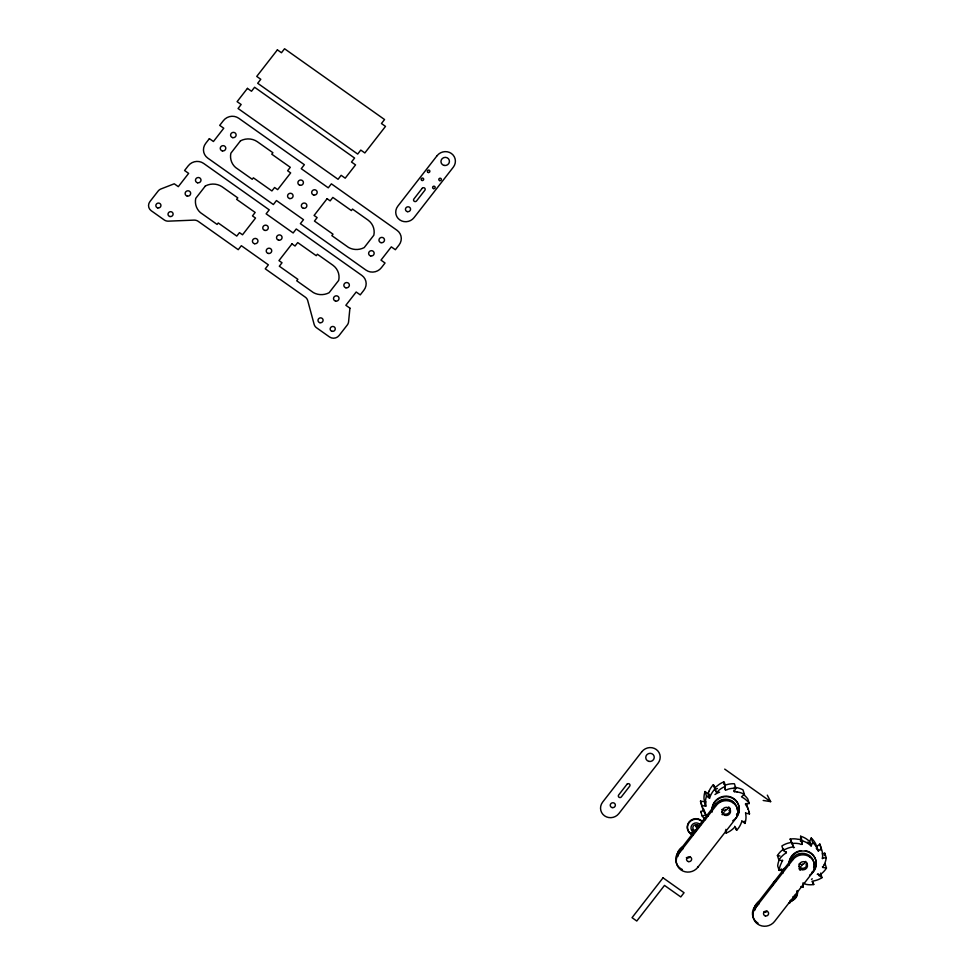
<?xml version="1.0" encoding="UTF-8"?>
<svg xmlns="http://www.w3.org/2000/svg" width="975" height="975" viewBox="0 0 975 975"><rect width="100%" height="100%" fill="white"/><g stroke="black" fill="none" stroke-linecap="round" stroke-linejoin="round"><path stroke-width="1.46" d="M682.329 869.529A12.102 11.542 -18.2 0 1 678.21 852.26L693.067 833.162L693.054 835.283L692.555 830.481L693.274 829.567A3.266 3.108 -18.2 0 0 694.017 831.236M782.523 860.182L781.328 863.131A21.389 20.39 -18.2 0 0 779.159 870.431L782.901 869.42L782.767 872.15A21.389 20.39 -18.2 0 0 782.791 873.429M824.314 864.593A21.389 20.39 -18.2 0 0 824.996 863.557L826.459 868.055L822.693 867.421L824.046 864.971A21.389 20.39 -18.2 0 0 826.215 857.683L824.728 853.186L822.242 853.856M704.279 801.743L700.513 801.084L701.988 805.582L705.766 806.24L704.023 799.025A21.389 20.39 -18.2 0 1 705.023 791.529L708.082 793.711L709.556 798.196L710.556 795.612A21.389 20.39 -18.2 0 1 714.833 789.177L713.359 784.692A21.389 20.39 -18.2 0 0 709.081 791.115M705.766 806.24L705.51 803.522A21.389 20.39 -18.2 0 1 706.497 796.027L705.035 791.529M745.546 812.723L745.96 815.941A21.401 20.39 -18.2 0 1 744.961 823.436L741.78 820.865M709.081 791.115L708.082 793.711M809.628 841.449L807.495 839.694A21.389 20.39 -18.2 0 0 800.633 836.245L802.108 840.743A21.389 20.39 -18.2 0 1 808.97 844.192L811.102 845.934L809.628 841.449L811.212 838.025A21.389 20.39 -18.2 0 1 815.746 844.033L818.342 851.029L821.291 848.567L819.817 844.07L816.867 846.532M811.102 845.934L812.699 842.522L811.212 838.025M737.1 791.956L734.273 791.663L735.881 788.263L734.407 783.766A21.389 20.39 -18.2 0 0 726.619 784.704L725.363 785.119M786.13 851.699L786.301 852.796L784.119 854.295A21.389 20.39 -18.2 0 0 778.903 860.047L777.428 855.562A21.389 20.39 -18.2 0 1 782.645 849.798L783.705 849.018M802.925 882.911L805.911 884.325A21.401 20.39 -18.2 0 0 813.735 884.532L811.98 881.278L814.783 880.717A21.401 20.39 -18.2 0 0 822.01 877.634L818.939 875.477L821.255 873.819A21.389 20.39 -18.2 0 0 826.471 868.055M693.274 829.567L694.285 832.638A3.266 3.108 -18.2 0 1 696.991 829.152L695.979 826.081L696.662 825.203L698.819 826.739M737.368 810.115A12.102 11.542 -18.2 0 0 715.747 804.009L698.258 826.483L699.246 827.312L696.662 825.203M692.518 834.905L698.722 826.934M678.697 853.734L716.235 805.484A12.102 11.542 -18.2 0 1 733.127 802.852A12.102 11.542 -18.2 0 1 735.382 819.037L697.844 867.287A12.102 11.542 -18.2 0 1 680.952 869.919A12.102 11.542 -18.2 0 1 678.697 853.734L678.21 852.26M724.766 811.261L725.802 809.945M758.075 923.179A12.102 11.542 -18.2 0 1 754.93 906.409L792.468 858.158A12.102 11.542 -18.2 0 1 813.638 867.774M755.418 907.883L792.955 859.633A12.102 11.542 -18.2 0 1 809.847 857.001A12.102 11.542 -18.2 0 1 812.102 873.198L774.564 921.448A12.102 11.542 -18.2 0 1 757.672 924.068A12.102 11.542 -18.2 0 1 755.418 907.883L754.93 906.409M801.718 865.581L802.754 864.264M741.914 821.267L740.902 823.851A21.389 20.39 -18.2 0 1 736.637 830.286L734.662 826.276M692.969 831.797L690.58 833.467M745.388 803.997L749.287 803.51A21.389 20.39 -18.2 0 0 743.852 798.245L741.475 796.794L744.437 794.357L742.962 789.86A21.389 20.39 -18.2 0 0 735.613 787.471L734.309 787.325M792.407 843.826L793.394 846.824L790.591 847.385A21.389 20.39 -18.2 0 0 783.364 850.468L781.889 845.971A21.389 20.39 -18.2 0 1 789.116 842.888L791.919 842.327L792.163 843.082M725.315 786.411A21.389 20.39 -18.2 0 0 718.624 790.493C716.113 795.624 713.286 787.02 717.149 785.996A21.389 20.39 -18.2 0 1 723.84 781.913C726.546 784.022 722.999 792.651 728.093 789.189A21.389 20.39 -18.2 0 1 735.881 788.251M734.906 827.019L732.847 828.969A21.389 20.39 -18.2 0 1 726.156 833.052L725.412 830.81M822.315 858.195L826.203 857.683M705.559 819.682A21.389 20.39 -18.2 0 1 702.171 815.965L700.696 811.468L704.438 810.481L702.975 808.165M702.171 815.965L705.912 814.966L704.45 812.662A21.401 20.39 -18.2 0 1 701.988 805.582M791.639 843.57A21.389 20.39 -18.2 0 1 799.463 843.777C804.412 846.897 801.584 838.305 797.977 839.28A21.389 20.39 -18.2 0 0 790.164 839.073L793.394 846.824M725.875 829.359L726.156 833.052M763.181 800.463L770.652 801.633L767.313 795.149M777.428 855.562L779.951 855.977M778.915 860.047L782.681 860.681M745.704 813.223L749.483 813.881L748.739 811.639M783.364 850.468L786.435 852.625M724.705 769.104L770.652 801.633M795.125 895.026L795.649 895.403L789.445 903.374L788.921 902.996M706.509 796.027L709.556 798.196M818.342 851.029L817.233 848.53A21.389 20.39 -18.2 0 0 812.699 842.51M790.164 839.085L791.334 841.254M713.359 784.692L715.089 787.946M714.833 789.177L716.564 792.443M822.449 866.665L822.693 867.421M820.536 873.137L822.01 877.634M818.537 874.234L818.939 875.477M809.36 855.526L809.847 857.001M811.773 872.174L812.102 873.198M812.992 882.277L813.735 884.532M792.468 858.158L792.955 859.633M793.54 896.476L793.918 897.622A3.266 3.108 -18.2 0 1 791.213 901.095L790.969 900.327M779.171 870.431L777.684 865.934A21.389 20.39 -18.2 0 1 779.293 859.816M749.287 803.51L747.813 799.013A21.389 20.39 -18.2 0 0 743.425 794.491M744.217 821.194L744.961 823.436M733.785 790.164L734.273 791.663M732.639 801.377L733.127 802.852M724.888 788.617L725.388 790.116M735.893 828.031L736.637 830.286M715.747 804.009L716.235 805.484M704.852 811.724L705.425 813.479M705.51 813.723L705.912 814.966M697.6 866.556L697.844 867.287M822.473 858.695L822.608 855.953A21.389 20.39 -18.2 0 0 821.303 848.567M745.558 804.497L747.008 806.8A21.389 20.39 -18.2 0 1 749.483 813.881M802.108 840.743L802.206 844.435M803.168 883.667L803.266 887.36A21.389 20.39 -18.2 0 1 800.902 886.531M800.633 836.245L800.731 839.95M723.84 781.913L723.889 784.388M806.569 862.351A4.266 4.071 -18.2 0 1 804.765 867.811A4.266 4.071 -18.2 0 1 799.086 866.422M800.378 870.261A6.642 6.338 -18.2 0 1 799.768 870.017M754.93 910.065A10.944 10.433 -18.2 0 1 759.086 903.788M754.041 909.76A10.944 10.433 -18.2 0 1 759.988 900.876M772.407 885.714A8.543 8.141 -18.2 0 1 775.466 880.632M773.333 883.935A8.543 8.141 -18.2 0 1 775.637 881.12M806.337 864.496A6.642 6.338 -18.2 0 1 805.898 864.935M800.975 866.69A6.642 6.338 -18.2 0 1 800.304 866.629M798.647 854.661A6.642 6.338 -18.2 0 1 799.914 854.185M805.728 861.376A4.448 4.241 -18.2 0 1 799.11 863.996M766.996 911.15A2.559 2.438 -18.2 0 1 763.681 912.088M790.079 900.693A8.543 8.141 -18.2 0 0 797.209 890.602A8.543 8.141 -18.2 0 1 790.25 901.193M793.297 896.476A5.131 4.887 -18.2 0 1 793.065 896.756M800.024 869.273A6.642 6.338 -18.2 0 1 798.903 868.762M781.865 872.723A21.389 20.39 -18.2 0 1 781.304 868.932M824.74 853.186A21.389 20.39 -18.2 0 1 824.338 855.611M819.817 844.07A21.389 20.39 -18.2 0 1 821.108 850.176M789.104 865.154A13.674 13.028 -18.2 0 1 799.793 851.346A13.674 13.028 -18.2 0 1 815.368 858.938A13.674 13.028 -18.2 0 1 809.579 875.148M800.451 841.425A18.976 18.086 -18.2 0 1 803.156 841.437M807.373 842.217A18.976 18.086 -18.2 0 1 810.664 843.57M816.294 848.201A18.976 18.086 -18.2 0 1 817.367 849.713M817.879 873.722A18.976 18.086 -18.2 0 1 817.318 874.453M812.297 878.841A18.976 18.086 -18.2 0 1 811.468 879.316M784.424 869.261A18.976 18.086 -18.2 0 1 784.18 868.384M793.589 847.799A18.976 18.086 -18.2 0 1 794.442 847.36M805.374 850.688A13.674 13.028 -18.2 0 1 812.833 871.821M788.921 863.789A13.674 13.028 -18.2 0 1 800.841 850.627M701.415 812.431A21.389 20.39 -18.2 0 1 700.696 811.468M702.378 807.044A21.401 20.39 -18.2 0 1 700.513 801.084M737.1 791.956A21.389 20.39 -18.2 0 1 744.449 794.357M746.143 803.437A21.389 20.39 -18.2 0 1 748.008 809.384M712.262 811.943A13.674 13.028 -18.2 0 1 722.048 797.233A13.674 13.028 -18.2 0 1 738.221 804.204A13.674 13.028 -18.2 0 1 732.737 820.755M705.376 805.301A18.976 18.086 -18.2 0 1 705.851 801.645M707.996 796.441A18.976 18.086 -18.2 0 1 709.617 794.162M714.395 790.018A18.976 18.086 -18.2 0 1 717.454 788.483M707.947 816.27A18.976 18.086 -18.2 0 1 707.387 814.649M714.943 794.515A18.976 18.086 -18.2 0 1 719.611 792.175M712.103 811.456A13.674 13.028 -18.2 0 1 728.63 796.404A13.674 13.028 -18.2 0 1 736.844 816.258M729.763 809.737A6.642 6.338 -18.2 0 1 728.947 810.615M724.023 812.37A6.642 6.338 -18.2 0 1 723.352 812.309M719.635 801.84A6.642 6.338 -18.2 0 1 726.923 800.024M729.592 807.641A4.448 4.241 -18.2 0 1 727.886 813.638A4.448 4.241 -18.2 0 1 721.793 811.87M728.825 806.873A4.448 4.241 -18.2 0 1 721.853 809.494M690.178 856.586A2.559 2.438 -18.2 0 1 686.363 857.561M736.917 813.625A12.102 11.542 -18.2 0 1 736.539 814.71M695.979 826.081A3.266 3.108 -18.2 0 1 698.307 826.507M694.09 830.347A3.266 3.108 -18.2 0 1 693.956 825.496A3.266 3.108 -18.2 0 1 698.929 826.252M691.799 834.186A8.543 8.141 -18.2 0 1 689.167 821.828A8.543 8.141 -18.2 0 1 702.353 821.511M692.616 834.953A8.543 8.141 -18.2 0 1 689.106 822.595A8.543 8.141 -18.2 0 1 702.512 821.998M692.689 831.578A5.131 4.887 -18.2 0 1 692.908 824.046A5.131 4.887 -18.2 0 1 700.574 825.386M722.487 814.722A6.642 6.338 -18.2 0 1 721.951 814.442M677.82 856.562A10.944 10.433 -18.2 0 1 682.878 848.957M677.064 856.294A10.944 10.433 -18.2 0 1 683.853 846.166M349.915 308.149L348.587 321.689A6.837 6.52 -18.2 0 1 347.222 325.077L339.105 335.51A6.837 6.52 -18.2 0 1 329.574 336.997L316.57 327.795A6.837 6.52 -18.2 0 1 314.121 324.297L307.734 300.641A6.837 6.52 -18.2 0 0 305.285 297.143L265.261 268.82L268.369 264.834L241.337 245.7L238.241 249.685L198.217 221.349A6.837 6.52 -18.2 0 0 194.001 220.118L168.419 221.154A6.837 6.52 -18.2 0 1 164.202 219.923L151.21 210.722A6.837 6.52 -18.2 0 1 149.931 201.581L158.048 191.161A6.837 6.52 -18.2 0 1 161.058 188.918L174.257 183.788L178.303 186.664L188.638 173.379L184.58 170.515L188.248 165.799A11.017 10.506 -18.2 0 1 203.629 163.41L269.234 209.844L266.138 213.83L293.158 232.964L296.254 228.979L361.859 275.425A11.017 10.506 -18.2 0 1 363.919 290.16L360.25 294.877L356.192 292L345.857 305.285L349.915 308.149M247.443 88.372L237.108 101.656L241.166 104.52L238.071 108.505L338.057 179.29L341.153 175.305L345.211 178.181L355.546 164.897L351.487 162.033L354.583 158.048L254.597 87.262L251.501 91.248L247.443 88.372M277.4 49.859L256.742 76.416L260.788 79.292L257.692 83.277L357.691 154.062L360.787 150.077L364.845 152.953L385.503 126.397L381.444 123.52L384.552 119.535L284.554 48.75L281.458 52.735L277.4 49.859M209.381 138.645L205.713 143.362A11.017 10.506 -18.2 0 0 207.76 158.096L273.366 204.543L276.461 200.558L303.493 219.68L300.385 223.665L365.991 270.112A11.017 10.506 -18.2 0 0 381.371 267.723L385.04 263.006L380.981 260.13L391.316 246.858L395.375 249.722L399.043 245.005A11.017 10.506 -18.2 0 0 396.983 230.271L331.378 183.836L328.283 187.822L301.263 168.687L304.358 164.702L238.753 118.255A11.017 10.506 -18.2 0 0 223.373 120.656L219.704 125.361L223.762 128.237L213.428 141.509L209.381 138.645M205.372 185.981L195.756 198.339A16.1 15.344 -18.2 0 0 200.411 212.611L217.108 224.433L218.254 222.97L236.779 236.084L239.46 232.635L242.519 234.792L255.535 218.071L252.488 215.902L255.17 212.452L236.632 199.339L237.778 197.876L222.178 186.834A15.99 15.247 -18.2 0 0 205.372 185.981M240.496 140.827L230.88 153.197A16.1 15.344 -18.2 0 0 235.536 167.456L252.233 179.278L253.378 177.828L271.903 190.942L274.597 187.493L277.643 189.65L290.66 172.916L287.613 170.759L290.294 167.31L271.757 154.184L272.902 152.722L257.303 141.692A15.99 15.247 -18.2 0 0 240.496 140.827M291.976 243.872L278.96 260.605L282.019 262.762L279.325 266.212L297.863 279.325L296.729 280.788L313.426 292.61A16.1 15.344 -18.2 0 0 329.087 292.732L338.703 280.373A15.99 15.247 -18.2 0 0 332.975 265.273L317.387 254.231L316.253 255.694L297.716 242.58L295.035 246.029L291.976 243.872M327.1 198.717L314.084 215.451L317.143 217.608L314.45 221.069L332.987 234.183L331.853 235.645L348.55 247.467A16.1 15.344 -18.2 0 0 364.211 247.589L373.827 235.231A15.99 15.247 -18.2 0 0 368.099 220.131L352.511 209.089L351.378 210.551L332.841 197.425L330.159 200.874L327.1 198.717M437.08 155.708L397.824 206.164A10.25 9.774 -18.2 0 0 399.738 219.875A10.25 9.774 -18.2 0 0 414.046 217.644L453.302 167.188A10.25 9.774 -18.2 0 0 451.388 153.477A10.25 9.774 -18.2 0 0 437.08 155.708M422.151 188.37L413.888 198.998A1.706 1.633 -18.2 0 0 414.204 201.277A1.706 1.633 -18.2 0 0 416.581 200.911L424.844 190.283A1.706 1.633 -18.2 0 0 424.527 188.004A1.706 1.633 -18.2 0 0 422.151 188.37M641.891 751.664L602.635 802.12A10.25 9.774 -18.2 0 0 604.537 815.831A10.25 9.774 -18.2 0 0 618.845 813.601L658.101 763.145A10.25 9.774 -18.2 0 0 656.199 749.434A10.25 9.774 -18.2 0 0 641.891 751.664M626.949 784.327L618.686 794.954A1.706 1.633 -18.2 0 0 619.003 797.233A1.706 1.633 -18.2 0 0 621.392 796.868L629.655 786.24A1.706 1.633 -18.2 0 0 629.338 783.961A1.706 1.633 -18.2 0 0 626.949 784.327M663.037 877.829L632.044 917.67L636.785 921.034L664.499 885.41L680.782 896.939L684.06 892.722L663.037 877.829M765.326 915.903A2.559 2.438 -18.2 0 0 768.532 912.892A2.559 2.438 -18.2 0 0 764.29 911.808A2.559 2.438 -18.2 0 0 765.326 915.903M802.035 869.688A4.266 4.071 -18.2 0 0 807.373 864.667A4.266 4.071 -18.2 0 0 800.317 862.851A4.266 4.071 -18.2 0 0 802.035 869.688M688.362 861.583A2.559 2.438 -18.2 0 0 691.58 858.573A2.559 2.438 -18.2 0 0 687.338 857.476A2.559 2.438 -18.2 0 0 688.362 861.583M725.083 815.368A4.266 4.071 -18.2 0 0 730.421 810.347A4.266 4.071 -18.2 0 0 723.352 808.531A4.266 4.071 -18.2 0 0 725.083 815.368M612.178 807.605A2.559 2.438 -18.2 0 0 615.262 804.473A2.559 2.438 -18.2 0 0 610.972 803.546A2.559 2.438 -18.2 0 0 612.178 807.605M648.948 761.402A4.266 4.071 -18.2 0 0 654.091 756.173A4.266 4.071 -18.2 0 0 646.949 754.638A4.266 4.071 -18.2 0 0 648.948 761.402M433.582 188.614A1.28 1.219 -18.2 0 0 435.118 187.054A1.28 1.219 -18.2 0 0 432.973 186.591A1.28 1.219 -18.2 0 0 433.582 188.614M439.774 180.655A1.28 1.219 -18.2 0 0 441.322 179.083A1.28 1.219 -18.2 0 0 439.177 178.62A1.28 1.219 -18.2 0 0 439.774 180.655M422.09 180.485A1.28 1.219 -18.2 0 0 423.638 178.925A1.28 1.219 -18.2 0 0 421.492 178.462A1.28 1.219 -18.2 0 0 422.09 180.485M428.293 172.514A1.28 1.219 -18.2 0 0 429.829 170.954A1.28 1.219 -18.2 0 0 427.684 170.491A1.28 1.219 -18.2 0 0 428.293 172.514M444.149 165.433A4.266 4.071 -18.2 0 0 449.28 160.217A4.266 4.071 -18.2 0 0 442.15 158.669A4.266 4.071 -18.2 0 0 444.149 165.433M407.379 211.648A2.559 2.438 -18.2 0 0 410.463 208.516A2.559 2.438 -18.2 0 0 406.173 207.59A2.559 2.438 -18.2 0 0 407.379 211.648M335.583 301.092A2.779 2.657 -18.2 0 0 338.934 297.692A2.779 2.657 -18.2 0 0 334.279 296.68A2.779 2.657 -18.2 0 0 335.583 301.092M278.618 240.179A2.779 2.657 -18.2 0 0 281.97 236.779A2.779 2.657 -18.2 0 0 277.314 235.767A2.779 2.657 -18.2 0 0 278.618 240.179M268.296 253.451A2.779 2.657 -18.2 0 0 271.635 250.051A2.779 2.657 -18.2 0 0 266.992 249.052A2.779 2.657 -18.2 0 0 268.296 253.451M345.918 287.808A2.779 2.657 -18.2 0 0 349.269 284.408A2.779 2.657 -18.2 0 0 344.614 283.408A2.779 2.657 -18.2 0 0 345.918 287.808M319.922 322.701A2.559 2.438 -18.2 0 0 323.005 319.581A2.559 2.438 -18.2 0 0 318.715 318.642A2.559 2.438 -18.2 0 0 319.922 322.701M332.085 331.317A2.559 2.438 -18.2 0 0 335.168 328.185A2.559 2.438 -18.2 0 0 330.878 327.259A2.559 2.438 -18.2 0 0 332.085 331.317M187.212 196.06A2.779 2.657 -18.2 0 0 190.564 192.66A2.779 2.657 -18.2 0 0 185.908 191.648A2.779 2.657 -18.2 0 0 187.212 196.06M264.847 230.417A2.779 2.657 -18.2 0 0 268.186 227.017A2.779 2.657 -18.2 0 0 263.543 226.005A2.779 2.657 -18.2 0 0 264.847 230.417M254.512 243.701A2.779 2.657 -18.2 0 0 257.863 240.301A2.779 2.657 -18.2 0 0 253.207 239.289A2.779 2.657 -18.2 0 0 254.512 243.701M197.547 182.776A2.779 2.657 -18.2 0 0 200.899 179.376A2.779 2.657 -18.2 0 0 196.243 178.376A2.779 2.657 -18.2 0 0 197.547 182.776M169.93 216.523A2.559 2.438 -18.2 0 0 173.014 213.391A2.559 2.438 -18.2 0 0 168.736 212.465A2.559 2.438 -18.2 0 0 169.93 216.523M157.767 207.919A2.559 2.438 -18.2 0 0 160.851 204.787A2.559 2.438 -18.2 0 0 156.573 203.86A2.559 2.438 -18.2 0 0 157.767 207.919M381.042 242.665A2.779 2.657 -18.2 0 0 384.394 239.265A2.779 2.657 -18.2 0 0 379.738 238.253A2.779 2.657 -18.2 0 0 381.042 242.665M303.42 208.309A2.779 2.657 -18.2 0 0 306.772 204.908A2.779 2.657 -18.2 0 0 302.116 203.897A2.779 2.657 -18.2 0 0 303.42 208.309M313.755 195.024A2.779 2.657 -18.2 0 0 317.094 191.624A2.779 2.657 -18.2 0 0 312.439 190.625A2.779 2.657 -18.2 0 0 313.755 195.024M370.707 255.95A2.779 2.657 -18.2 0 0 374.059 252.549A2.779 2.657 -18.2 0 0 369.403 251.538A2.779 2.657 -18.2 0 0 370.707 255.95M232.672 137.633A2.779 2.657 -18.2 0 0 236.023 134.233A2.779 2.657 -18.2 0 0 231.368 133.222A2.779 2.657 -18.2 0 0 232.672 137.633M289.636 198.547A2.779 2.657 -18.2 0 0 292.988 195.146A2.779 2.657 -18.2 0 0 288.332 194.147A2.779 2.657 -18.2 0 0 289.636 198.547M299.971 185.274A2.779 2.657 -18.2 0 0 303.31 181.874A2.779 2.657 -18.2 0 0 298.667 180.863A2.779 2.657 -18.2 0 0 299.971 185.274M222.349 150.906A2.779 2.657 -18.2 0 0 225.688 147.505A2.779 2.657 -18.2 0 0 221.033 146.506A2.779 2.657 -18.2 0 0 222.349 150.906"/></g></svg>
